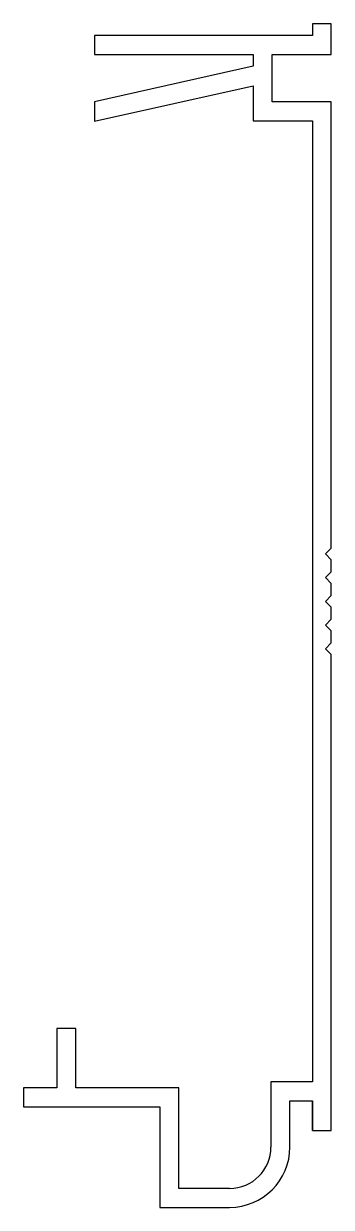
# Model space of a CAD drawing. Extents: x 246 to 272, y 161 to 261.
import ezdxf

# ---------------------------------------------------------------- set-up
doc = ezdxf.new("R2010")
doc.units = 0
doc.layers.add('ANA', color=220, linetype='CONTINUOUS')

msp = doc.modelspace()

# ---------------------------------------------------------------- linework, layer by layer
at = {"layer": 'ANA'}
for p, q in [((272.33, 261.49), (270.73, 261.49)), ((270.73, 261.49), (270.73, 260.49)), ((272.33, 258.89), (272.33, 261.49)), ((270.73, 260.49), (252.33, 260.49)), ((252.33, 260.49), (252.33, 258.89)), ((252.33, 258.89), (265.73, 258.89)), ((265.73, 258.89), (265.73, 257.89)), ((267.33, 254.89), (267.33, 258.89)), ((267.33, 258.89), (272.33, 258.89)), ((265.73, 257.89), (252.33, 254.89)), ((252.33, 253.25), (265.73, 256.25)), ((265.73, 256.25), (265.73, 253.29)), ((252.33, 254.89), (252.33, 253.25)), ((272.33, 254.89), (267.33, 254.89)), ((272.33, 217.19), (272.33, 254.89)), ((265.73, 253.29), (270.73, 253.29)), ((270.73, 253.29), (270.73, 172.09)), ((272.33, 217.19), (271.83, 216.69)), ((271.83, 216.69), (272.33, 216.19)), ((272.33, 215.19), (272.33, 216.19)), ((272.33, 215.19), (271.83, 214.69)), ((271.83, 214.69), (272.33, 214.19)), ((272.33, 213.19), (272.33, 214.19)), ((272.33, 213.19), (271.83, 212.69)), ((271.83, 212.69), (272.33, 212.19)), ((272.33, 211.19), (272.33, 212.19)), ((272.33, 211.19), (271.83, 210.69)), ((271.83, 210.69), (272.33, 210.19)), ((272.33, 209.19), (272.33, 210.19)), ((272.33, 209.19), (271.83, 208.69)), ((271.83, 208.69), (272.33, 208.19)), ((272.33, 167.99), (272.33, 208.19)), ((250.73, 176.59), (249.13, 176.59)), ((249.13, 176.59), (249.13, 171.59)), ((250.73, 171.59), (250.73, 176.59)), ((270.73, 172.09), (267.23, 172.09)), ((267.23, 172.09), (267.23, 166.59)), ((249.13, 171.59), (246.33, 171.59)), ((246.33, 171.59), (246.33, 169.99)), ((259.43, 171.59), (250.73, 171.59)), ((259.43, 163.09), (259.43, 171.59)), ((268.83, 166.59), (268.83, 170.49)), ((268.83, 170.49), (270.73, 170.49)), ((270.73, 167.99), (270.73, 170.49)), ((270.73, 170.49), (270.73, 167.99)), ((246.33, 169.99), (257.83, 169.99)), ((257.83, 169.99), (257.83, 161.49)), ((270.73, 167.99), (272.33, 167.99)), ((263.73, 163.09), (259.43, 163.09)), ((257.83, 161.49), (263.73, 161.49))]:
    msp.add_line(p, q, dxfattribs=at)
for radius in [3.5, 5.1]:
    msp.add_arc((263.73, 166.59), radius, 270, 0, dxfattribs=at)

doc.saveas('drawing.dxf')
